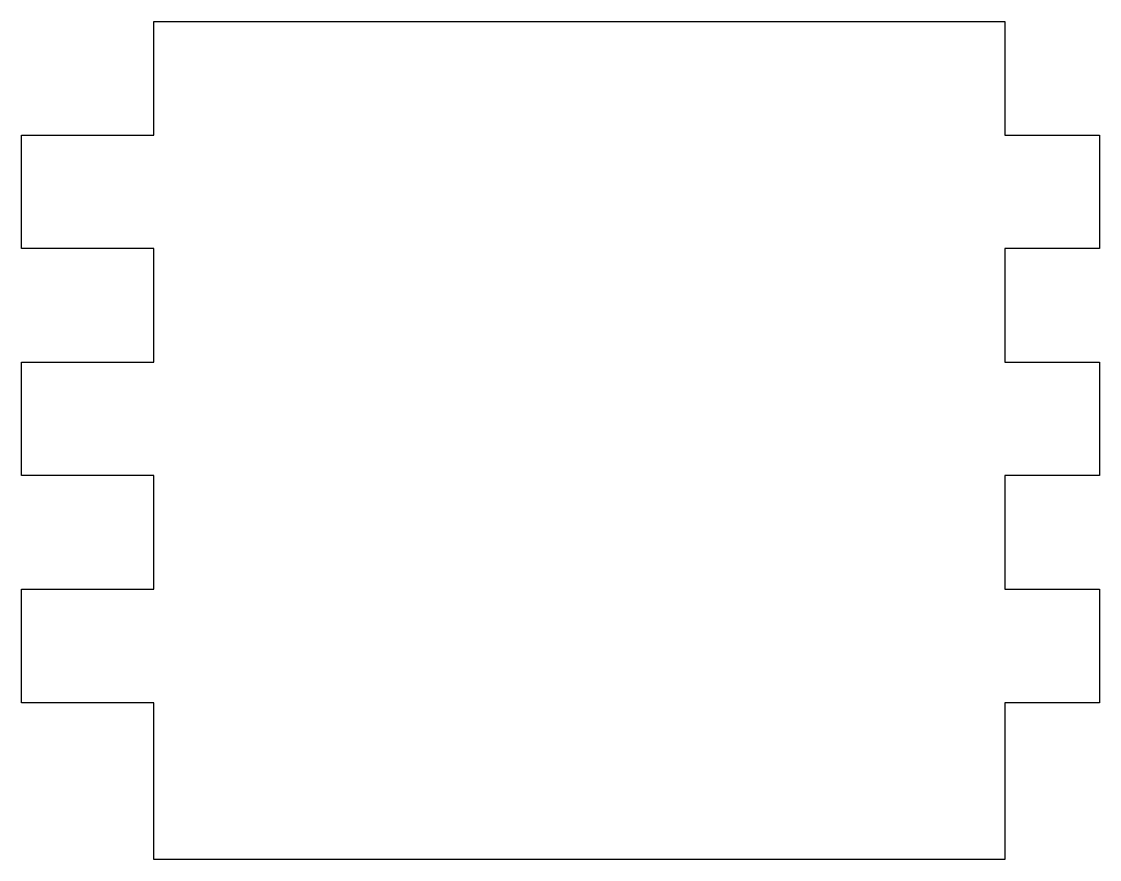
# Model space of a CAD drawing. Header units: millimetres. Extents: x -70.5 to -13.5, y -12.3 to 32.
import ezdxf

# ---------------------------------------------------------------- set-up
doc = ezdxf.new("R2010")
doc.units = ezdxf.units.MM
doc.layers.get('0').update_dxf_attribs({"linetype": 'CONTINUOUS'})

msp = doc.modelspace()

# ---------------------------------------------------------------- linework, layer by layer
msp.add_lwpolyline([(-13.475, 13.987), (-13.475, 7.987), (-18.475, 7.987), (-18.475, 1.987), (-13.475, 1.987), (-13.475, -4.013), (-18.475, -4.013), (-18.475, -12.298), (-63.475, -12.298), (-63.475, -4.013), (-70.475, -4.013), (-70.475, 1.987), (-63.475, 1.987), (-63.475, 7.987), (-70.475, 7.987), (-70.475, 13.987), (-63.475, 13.987), (-63.475, 19.987), (-70.475, 19.987), (-70.475, 25.987), (-63.475, 25.987), (-63.475, 31.987), (-18.475, 31.987), (-18.475, 25.987), (-13.475, 25.987), (-13.475, 19.987), (-18.475, 19.987), (-18.475, 13.987)], close=True)

doc.saveas('drawing.dxf')
